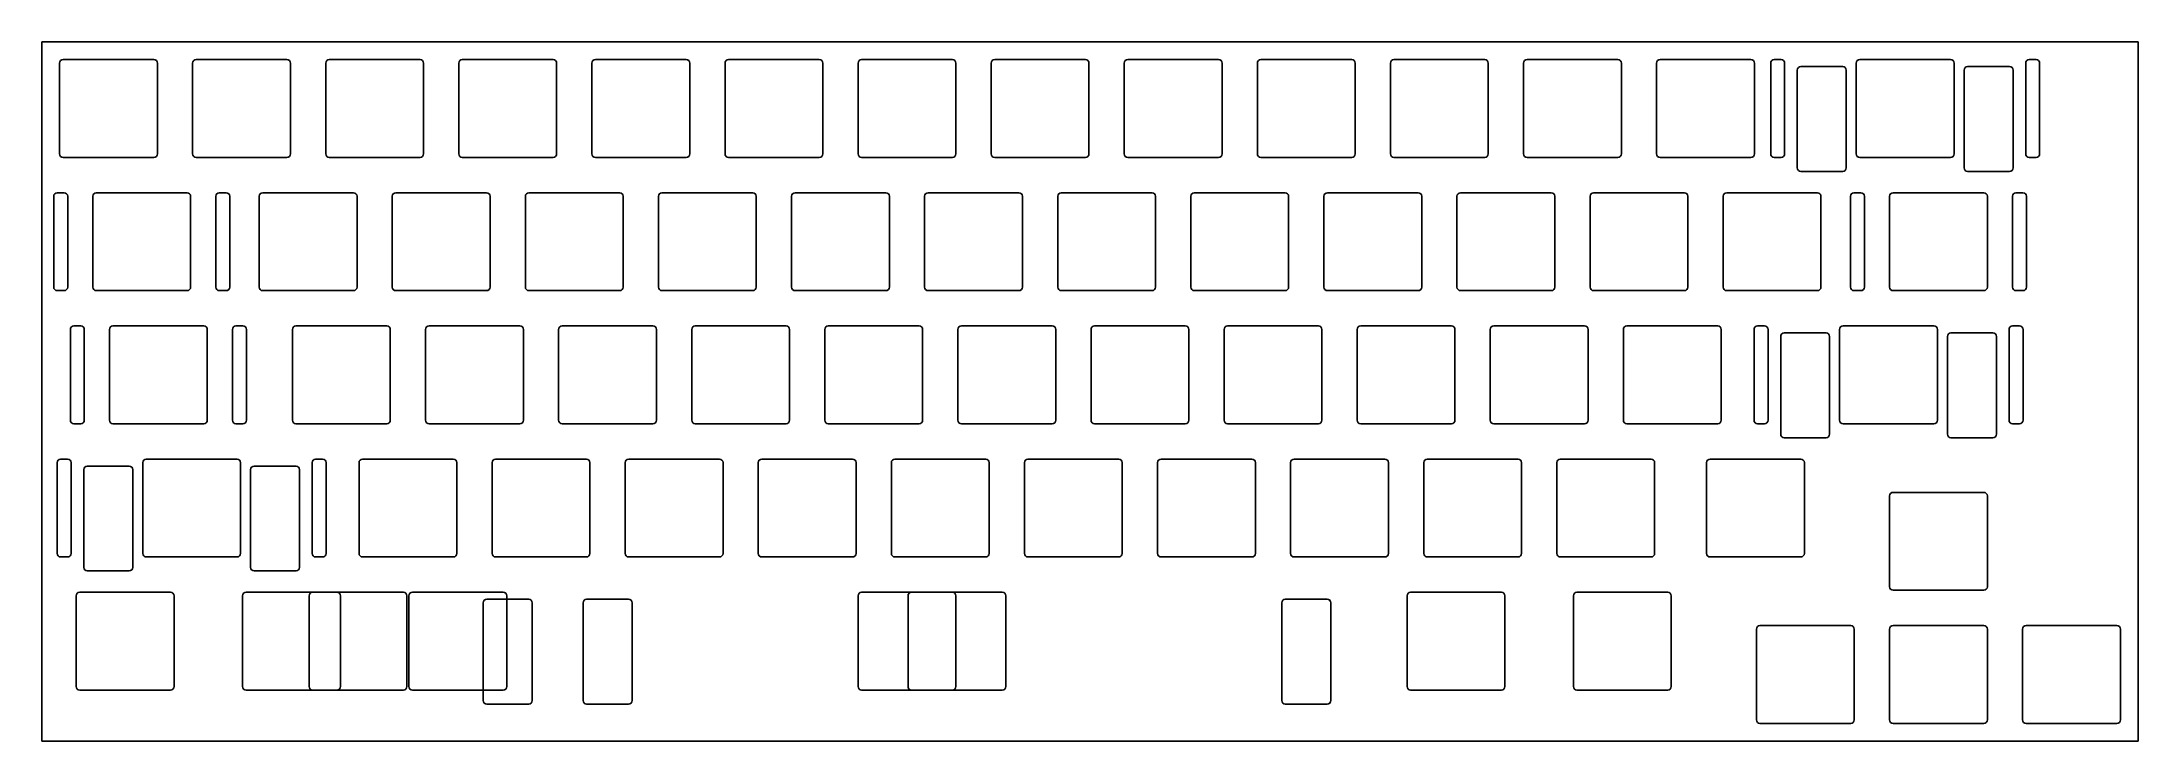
# Model space of a CAD drawing. Header units: millimetres. Extents: x 0 to 300, y -100 to 0.
import ezdxf

# ---------------------------------------------------------------- set-up
doc = ezdxf.new("R2010")
doc.units = ezdxf.units.MM

msp = doc.modelspace()

# ---------------------------------------------------------------- linework, layer by layer
for p, q in [((0, 0), (300.0375, 0)), ((0, 0), (0, -100.0125)), ((300.0375, 0), (300.0375, -100.0125)), ((3.025, -2.525), (16.025, -2.525)), ((22.075, -2.525), (35.075, -2.525)), ((41.125, -2.525), (54.125, -2.525)), ((60.175, -2.525), (73.175, -2.525)), ((79.225, -2.525), (92.225, -2.525)), ((98.275, -2.525), (111.275, -2.525)), ((117.325, -2.525), (130.325, -2.525)), ((136.375, -2.525), (149.375, -2.525)), ((155.425, -2.525), (168.425, -2.525)), ((174.475, -2.525), (187.475, -2.525)), ((193.525, -2.525), (206.525, -2.525)), ((212.575, -2.525), (225.575, -2.525)), ((231.625, -2.525), (244.625, -2.525)), ((231.625, -2.525), (244.625, -2.525)), ((247.95, -2.525), (248.95, -2.525)), ((260.2, -2.525), (273.2, -2.525)), ((284.45, -2.525), (285.45, -2.525)), ((2.525, -3.025), (2.525, -16.025)), ((16.525, -3.025), (16.525, -16.025)), ((21.575, -3.025), (21.575, -16.025)), ((35.575, -3.025), (35.575, -16.025)), ((40.625, -3.025), (40.625, -16.025)), ((54.625, -3.025), (54.625, -16.025)), ((59.675, -3.025), (59.675, -16.025)), ((73.675, -3.025), (73.675, -16.025)), ((78.725, -3.025), (78.725, -16.025)), ((92.725, -3.025), (92.725, -16.025)), ((97.775, -3.025), (97.775, -16.025)), ((111.775, -3.025), (111.775, -16.025)), ((116.825, -3.025), (116.825, -16.025)), ((130.825, -3.025), (130.825, -16.025)), ((135.875, -3.025), (135.875, -16.025)), ((149.875, -3.025), (149.875, -16.025)), ((154.925, -3.025), (154.925, -16.025)), ((168.925, -3.025), (168.925, -16.025)), ((173.975, -3.025), (173.975, -16.025)), ((187.975, -3.025), (187.975, -16.025)), ((193.025, -3.025), (193.025, -16.025)), ((207.025, -3.025), (207.025, -16.025)), ((212.075, -3.025), (212.075, -16.025)), ((226.075, -3.025), (226.075, -16.025)), ((231.125, -3.025), (231.125, -16.025)), ((231.125, -3.025), (231.125, -16.025)), ((245.125, -3.025), (245.125, -16.025)), ((245.125, -3.025), (245.125, -16.025)), ((247.45, -3.025), (247.45, -16.025)), ((249.45, -3.025), (249.45, -16.025)), ((251.262, -4.025), (251.262, -18.025)), ((251.762, -3.525), (257.762, -3.525)), ((258.262, -4.025), (258.262, -18.025)), ((259.7, -3.025), (259.7, -16.025)), ((273.7, -3.025), (273.7, -16.025)), ((275.138, -4.025), (275.138, -18.025)), ((275.638, -3.525), (281.638, -3.525)), ((282.138, -4.025), (282.138, -18.025)), ((283.95, -3.025), (283.95, -16.025)), ((285.95, -3.025), (285.95, -16.025)), ((3.025, -16.525), (16.025, -16.525)), ((22.075, -16.525), (35.075, -16.525)), ((41.125, -16.525), (54.125, -16.525)), ((60.175, -16.525), (73.175, -16.525)), ((79.225, -16.525), (92.225, -16.525)), ((98.275, -16.525), (111.275, -16.525)), ((117.325, -16.525), (130.325, -16.525)), ((136.375, -16.525), (149.375, -16.525)), ((155.425, -16.525), (168.425, -16.525)), ((174.475, -16.525), (187.475, -16.525)), ((193.525, -16.525), (206.525, -16.525)), ((212.575, -16.525), (225.575, -16.525)), ((231.625, -16.525), (244.625, -16.525)), ((231.625, -16.525), (244.625, -16.525)), ((247.95, -16.525), (248.95, -16.525)), ((260.2, -16.525), (273.2, -16.525)), ((284.45, -16.525), (285.45, -16.525)), ((251.762, -18.525), (257.762, -18.525)), ((275.638, -18.525), (281.638, -18.525)), ((1.6875, -22.075), (1.6875, -35.075)), ((2.1875, -21.575), (3.1875, -21.575)), ((3.6875, -22.075), (3.6875, -35.075)), ((7.2875, -22.075), (7.2875, -35.075)), ((7.7875, -21.575), (20.7875, -21.575)), ((21.2875, -22.075), (21.2875, -35.075)), ((24.8875, -22.075), (24.8875, -35.075)), ((25.3875, -21.575), (26.3875, -21.575)), ((26.8875, -22.075), (26.8875, -35.075)), ((31.1, -22.075), (31.1, -35.075)), ((31.6, -21.575), (44.6, -21.575)), ((45.1, -22.075), (45.1, -35.075)), ((50.15, -22.075), (50.15, -35.075)), ((50.65, -21.575), (63.65, -21.575)), ((64.15, -22.075), (64.15, -35.075)), ((69.2, -22.075), (69.2, -35.075)), ((69.7, -21.575), (82.7, -21.575)), ((83.2, -22.075), (83.2, -35.075)), ((88.25, -22.075), (88.25, -35.075)), ((88.75, -21.575), (101.75, -21.575)), ((102.25, -22.075), (102.25, -35.075)), ((107.3, -22.075), (107.3, -35.075)), ((107.8, -21.575), (120.8, -21.575)), ((121.3, -22.075), (121.3, -35.075)), ((126.35, -22.075), (126.35, -35.075)), ((126.85, -21.575), (139.85, -21.575)), ((140.35, -22.075), (140.35, -35.075)), ((145.4, -22.075), (145.4, -35.075)), ((145.9, -21.575), (158.9, -21.575)), ((159.4, -22.075), (159.4, -35.075)), ((164.45, -22.075), (164.45, -35.075)), ((164.95, -21.575), (177.95, -21.575)), ((178.45, -22.075), (178.45, -35.075)), ((183.5, -22.075), (183.5, -35.075)), ((184, -21.575), (197, -21.575)), ((197.5, -22.075), (197.5, -35.075)), ((202.55, -22.075), (202.55, -35.075)), ((203.05, -21.575), (216.05, -21.575)), ((216.55, -22.075), (216.55, -35.075)), ((221.6, -22.075), (221.6, -35.075)), ((222.1, -21.575), (235.1, -21.575)), ((235.6, -22.075), (235.6, -35.075)), ((240.65, -22.075), (240.65, -35.075)), ((241.15, -21.575), (254.15, -21.575)), ((254.65, -22.075), (254.65, -35.075)), ((258.8625, -22.075), (258.8625, -35.075)), ((259.3625, -21.575), (260.3625, -21.575)), ((260.8625, -22.075), (260.8625, -35.075)), ((264.4625, -22.075), (264.4625, -35.075)), ((264.9625, -21.575), (277.9625, -21.575)), ((278.4625, -22.075), (278.4625, -35.075)), ((282.0625, -22.075), (282.0625, -35.075)), ((282.5625, -21.575), (283.5625, -21.575)), ((284.0625, -22.075), (284.0625, -35.075)), ((2.1875, -35.575), (3.1875, -35.575)), ((7.7875, -35.575), (20.7875, -35.575)), ((25.3875, -35.575), (26.3875, -35.575)), ((31.6, -35.575), (44.6, -35.575)), ((50.65, -35.575), (63.65, -35.575)), ((69.7, -35.575), (82.7, -35.575)), ((88.75, -35.575), (101.75, -35.575)), ((107.8, -35.575), (120.8, -35.575)), ((126.85, -35.575), (139.85, -35.575)), ((145.9, -35.575), (158.9, -35.575)), ((164.95, -35.575), (177.95, -35.575)), ((184, -35.575), (197, -35.575)), ((203.05, -35.575), (216.05, -35.575)), ((222.1, -35.575), (235.1, -35.575)), ((241.15, -35.575), (254.15, -35.575)), ((259.3625, -35.575), (260.3625, -35.575)), ((264.9625, -35.575), (277.9625, -35.575)), ((282.5625, -35.575), (283.5625, -35.575)), ((4.06875, -41.125), (4.06875, -54.125)), ((4.56875, -40.625), (5.56875, -40.625)), ((6.06875, -41.125), (6.06875, -54.125)), ((9.66875, -41.125), (9.66875, -54.125)), ((10.16875, -40.625), (23.16875, -40.625)), ((23.66875, -41.125), (23.66875, -54.125)), ((27.26875, -41.125), (27.26875, -54.125)), ((27.76875, -40.625), (28.76875, -40.625)), ((29.26875, -41.125), (29.26875, -54.125)), ((35.8625, -41.125), (35.8625, -54.125)), ((36.3625, -40.625), (49.3625, -40.625)), ((49.8625, -41.125), (49.8625, -54.125)), ((54.9125, -41.125), (54.9125, -54.125)), ((55.4125, -40.625), (68.4125, -40.625)), ((68.9125, -41.125), (68.9125, -54.125)), ((73.9625, -41.125), (73.9625, -54.125)), ((74.4625, -40.625), (87.4625, -40.625)), ((87.9625, -41.125), (87.9625, -54.125)), ((93.0125, -41.125), (93.0125, -54.125)), ((93.5125, -40.625), (106.5125, -40.625)), ((107.0125, -41.125), (107.0125, -54.125)), ((112.0625, -41.125), (112.0625, -54.125)), ((112.5625, -40.625), (125.5625, -40.625)), ((126.0625, -41.125), (126.0625, -54.125)), ((131.1125, -41.125), (131.1125, -54.125)), ((131.6125, -40.625), (144.6125, -40.625)), ((145.1125, -41.125), (145.1125, -54.125)), ((150.1625, -41.125), (150.1625, -54.125)), ((150.6625, -40.625), (163.6625, -40.625)), ((164.1625, -41.125), (164.1625, -54.125)), ((169.2125, -41.125), (169.2125, -54.125)), ((169.7125, -40.625), (182.7125, -40.625)), ((183.2125, -41.125), (183.2125, -54.125)), ((188.2625, -41.125), (188.2625, -54.125)), ((188.7625, -40.625), (201.7625, -40.625)), ((202.2625, -41.125), (202.2625, -54.125)), ((207.3125, -41.125), (207.3125, -54.125)), ((207.8125, -40.625), (220.8125, -40.625)), ((221.3125, -41.125), (221.3125, -54.125)), ((226.3625, -41.125), (226.3625, -54.125)), ((226.8625, -40.625), (239.8625, -40.625)), ((240.3625, -41.125), (240.3625, -54.125)), ((245.06875, -41.125), (245.06875, -54.125)), ((245.56875, -40.625), (246.56875, -40.625)), ((247.06875, -41.125), (247.06875, -54.125)), ((249.38075, -41.625), (255.38075, -41.625)), ((257.31875, -41.125), (257.31875, -54.125)), ((257.81875, -40.625), (270.81875, -40.625)), ((271.31875, -41.125), (271.31875, -54.125)), ((273.25675, -41.625), (279.25675, -41.625)), ((281.56875, -41.125), (281.56875, -54.125)), ((282.06875, -40.625), (283.06875, -40.625)), ((283.56875, -41.125), (283.56875, -54.125)), ((248.88075, -42.125), (248.88075, -56.125)), ((255.88075, -42.125), (255.88075, -56.125)), ((272.75675, -42.125), (272.75675, -56.125)), ((279.75675, -42.125), (279.75675, -56.125)), ((4.56875, -54.625), (5.56875, -54.625)), ((10.16875, -54.625), (23.16875, -54.625)), ((27.76875, -54.625), (28.76875, -54.625)), ((36.3625, -54.625), (49.3625, -54.625)), ((55.4125, -54.625), (68.4125, -54.625)), ((74.4625, -54.625), (87.4625, -54.625)), ((93.5125, -54.625), (106.5125, -54.625)), ((112.5625, -54.625), (125.5625, -54.625)), ((131.6125, -54.625), (144.6125, -54.625)), ((150.6625, -54.625), (163.6625, -54.625)), ((169.7125, -54.625), (182.7125, -54.625)), ((188.7625, -54.625), (201.7625, -54.625)), ((207.8125, -54.625), (220.8125, -54.625)), ((226.8625, -54.625), (239.8625, -54.625)), ((245.56875, -54.625), (246.56875, -54.625)), ((249.38075, -56.625), (255.38075, -56.625)), ((257.81875, -54.625), (270.81875, -54.625)), ((273.25675, -56.625), (279.25675, -56.625)), ((282.06875, -54.625), (283.06875, -54.625)), ((2.68125, -59.675), (3.68125, -59.675)), ((14.93125, -59.675), (27.93125, -59.675)), ((39.18125, -59.675), (40.18125, -59.675)), ((45.8875, -59.675), (58.8875, -59.675)), ((64.9375, -59.675), (77.9375, -59.675)), ((83.9875, -59.675), (96.9875, -59.675)), ((103.0375, -59.675), (116.0375, -59.675)), ((122.0875, -59.675), (135.0875, -59.675)), ((141.1375, -59.675), (154.1375, -59.675)), ((160.1875, -59.675), (173.1875, -59.675)), ((179.2375, -59.675), (192.2375, -59.675)), ((198.2875, -59.675), (211.2875, -59.675)), ((217.3375, -59.675), (230.3375, -59.675)), ((238.76875, -59.675), (251.76875, -59.675)), ((2.18125, -60.175), (2.18125, -73.175)), ((4.18125, -60.175), (4.18125, -73.175)), ((5.99325, -61.175), (5.99325, -75.175)), ((6.49325, -60.675), (12.49325, -60.675)), ((12.99325, -61.175), (12.99325, -75.175)), ((14.43125, -60.175), (14.43125, -73.175)), ((28.43125, -60.175), (28.43125, -73.175)), ((29.86925, -61.175), (29.86925, -75.175)), ((30.36925, -60.675), (36.36925, -60.675)), ((36.86925, -61.175), (36.86925, -75.175)), ((38.68125, -60.175), (38.68125, -73.175)), ((40.68125, -60.175), (40.68125, -73.175)), ((45.3875, -60.175), (45.3875, -73.175)), ((59.3875, -60.175), (59.3875, -73.175)), ((64.4375, -60.175), (64.4375, -73.175)), ((78.4375, -60.175), (78.4375, -73.175)), ((83.4875, -60.175), (83.4875, -73.175)), ((97.4875, -60.175), (97.4875, -73.175)), ((102.5375, -60.175), (102.5375, -73.175)), ((116.5375, -60.175), (116.5375, -73.175)), ((121.5875, -60.175), (121.5875, -73.175)), ((135.5875, -60.175), (135.5875, -73.175)), ((140.6375, -60.175), (140.6375, -73.175)), ((154.6375, -60.175), (154.6375, -73.175)), ((159.6875, -60.175), (159.6875, -73.175)), ((173.6875, -60.175), (173.6875, -73.175)), ((178.7375, -60.175), (178.7375, -73.175)), ((192.7375, -60.175), (192.7375, -73.175)), ((197.7875, -60.175), (197.7875, -73.175)), ((211.7875, -60.175), (211.7875, -73.175)), ((216.8375, -60.175), (216.8375, -73.175)), ((230.8375, -60.175), (230.8375, -73.175)), ((238.26875, -60.175), (238.26875, -73.175)), ((252.26875, -60.175), (252.26875, -73.175)), ((264.4625, -64.9375), (264.4625, -77.9375)), ((264.9625, -64.4375), (277.9625, -64.4375)), ((278.4625, -64.9375), (278.4625, -77.9375)), ((2.68125, -73.675), (3.68125, -73.675)), ((14.93125, -73.675), (27.93125, -73.675)), ((39.18125, -73.675), (40.18125, -73.675)), ((45.8875, -73.675), (58.8875, -73.675)), ((64.9375, -73.675), (77.9375, -73.675)), ((83.9875, -73.675), (96.9875, -73.675)), ((103.0375, -73.675), (116.0375, -73.675)), ((122.0875, -73.675), (135.0875, -73.675)), ((141.1375, -73.675), (154.1375, -73.675)), ((160.1875, -73.675), (173.1875, -73.675)), ((179.2375, -73.675), (192.2375, -73.675)), ((198.2875, -73.675), (211.2875, -73.675)), ((217.3375, -73.675), (230.3375, -73.675)), ((238.76875, -73.675), (251.76875, -73.675)), ((6.49325, -75.675), (12.49325, -75.675)), ((30.36925, -75.675), (36.36925, -75.675)), ((4.90625, -79.225), (4.90625, -92.225)), ((5.40625, -78.725), (18.40625, -78.725)), ((18.90625, -79.225), (18.90625, -92.225)), ((28.71875, -79.225), (28.71875, -92.225)), ((29.21875, -78.725), (42.21875, -78.725)), ((38.24375, -79.225), (38.24375, -92.225)), ((38.74375, -78.725), (51.74375, -78.725)), ((42.71875, -79.225), (42.71875, -92.225)), ((52.24375, -79.225), (52.24375, -92.225)), ((52.53125, -79.225), (52.53125, -92.225)), ((53.03125, -78.725), (66.03125, -78.725)), ((63.175, -80.225), (63.175, -94.225)), ((63.675, -79.725), (69.675, -79.725)), ((66.53125, -79.225), (66.53125, -92.225)), ((70.175, -80.225), (70.175, -94.225)), ((77.46875, -80.225), (77.46875, -94.225)), ((77.96875, -79.725), (83.96875, -79.725)), ((84.46875, -80.225), (84.46875, -94.225)), ((116.825, -79.225), (116.825, -92.225)), ((117.325, -78.725), (130.325, -78.725)), ((123.96875, -79.225), (123.96875, -92.225)), ((124.46875, -78.725), (137.46875, -78.725)), ((130.825, -79.225), (130.825, -92.225)), ((137.96875, -79.225), (137.96875, -92.225)), ((177.46875, -80.225), (177.46875, -94.225)), ((177.475, -80.225), (177.475, -94.225)), ((177.96875, -79.725), (183.96875, -79.725)), ((177.975, -79.725), (183.975, -79.725)), ((184.46875, -80.225), (184.46875, -94.225)), ((184.475, -80.225), (184.475, -94.225)), ((195.40625, -79.225), (195.40625, -92.225)), ((195.90625, -78.725), (208.90625, -78.725)), ((209.40625, -79.225), (209.40625, -92.225)), ((219.21875, -79.225), (219.21875, -92.225)), ((219.71875, -78.725), (232.71875, -78.725)), ((233.21875, -79.225), (233.21875, -92.225)), ((264.9625, -78.4375), (277.9625, -78.4375)), ((245.4125, -83.9875), (245.4125, -96.9875)), ((245.9125, -83.4875), (258.9125, -83.4875)), ((259.4125, -83.9875), (259.4125, -96.9875)), ((264.4625, -83.9875), (264.4625, -96.9875)), ((264.9625, -83.4875), (277.9625, -83.4875)), ((278.4625, -83.9875), (278.4625, -96.9875)), ((283.5125, -83.9875), (283.5125, -96.9875)), ((284.0125, -83.4875), (297.0125, -83.4875)), ((297.5125, -83.9875), (297.5125, -96.9875)), ((5.40625, -92.725), (18.40625, -92.725)), ((29.21875, -92.725), (42.21875, -92.725)), ((38.74375, -92.725), (51.74375, -92.725)), ((53.03125, -92.725), (66.03125, -92.725)), ((117.325, -92.725), (130.325, -92.725)), ((124.46875, -92.725), (137.46875, -92.725)), ((195.90625, -92.725), (208.90625, -92.725)), ((219.71875, -92.725), (232.71875, -92.725)), ((63.675, -94.725), (69.675, -94.725)), ((77.96875, -94.725), (83.96875, -94.725)), ((177.96875, -94.725), (183.96875, -94.725)), ((177.975, -94.725), (183.975, -94.725)), ((245.9125, -97.4875), (258.9125, -97.4875)), ((264.9625, -97.4875), (277.9625, -97.4875)), ((284.0125, -97.4875), (297.0125, -97.4875)), ((0, -100.0125), (300.0375, -100.0125))]:
    msp.add_line(p, q)
for centre, start, end in [((3.025, -3.025), 90, 180), ((16.025, -3.025), 0, 90), ((22.075, -3.025), 90, 180), ((35.075, -3.025), 0, 90), ((41.125, -3.025), 90, 180), ((54.125, -3.025), 0, 90), ((60.175, -3.025), 90, 180), ((73.175, -3.025), 0, 90), ((79.225, -3.025), 90, 180), ((92.225, -3.025), 0, 90), ((98.275, -3.025), 90, 180), ((111.275, -3.025), 0, 90), ((117.325, -3.025), 90, 180), ((130.325, -3.025), 0, 90), ((136.375, -3.025), 90, 180), ((149.375, -3.025), 0, 90), ((155.425, -3.025), 90, 180), ((168.425, -3.025), 0, 90), ((174.475, -3.025), 90, 180), ((187.475, -3.025), 0, 90), ((193.525, -3.025), 90, 180), ((206.525, -3.025), 0, 90), ((212.575, -3.025), 90, 180), ((225.575, -3.025), 0, 90), ((231.625, -3.025), 90, 180), ((231.625, -3.025), 90, 180), ((244.625, -3.025), 0, 90), ((244.625, -3.025), 0, 90), ((247.95, -3.025), 90, 180), ((248.95, -3.025), 0, 90), ((260.2, -3.025), 90, 180), ((273.2, -3.025), 0, 90), ((284.45, -3.025), 90, 180), ((285.45, -3.025), 0, 90), ((251.762, -4.025), 90, 180), ((257.762, -4.025), 0, 90), ((275.638, -4.025), 90, 180), ((281.638, -4.025), 0, 90), ((3.025, -16.025), 180, 270), ((16.025, -16.025), 270, 360), ((22.075, -16.025), 180, 270), ((35.075, -16.025), 270, 360), ((41.125, -16.025), 180, 270), ((54.125, -16.025), 270, 360), ((60.175, -16.025), 180, 270), ((73.175, -16.025), 270, 360), ((79.225, -16.025), 180, 270), ((92.225, -16.025), 270, 360), ((98.275, -16.025), 180, 270), ((111.275, -16.025), 270, 360), ((117.325, -16.025), 180, 270), ((130.325, -16.025), 270, 360), ((136.375, -16.025), 180, 270), ((149.375, -16.025), 270, 360), ((155.425, -16.025), 180, 270), ((168.425, -16.025), 270, 360), ((174.475, -16.025), 180, 270), ((187.475, -16.025), 270, 360), ((193.525, -16.025), 180, 270), ((206.525, -16.025), 270, 360), ((212.575, -16.025), 180, 270), ((225.575, -16.025), 270, 360), ((231.625, -16.025), 180, 270), ((231.625, -16.025), 180, 270), ((244.625, -16.025), 270, 360), ((244.625, -16.025), 270, 360), ((247.95, -16.025), 180, 270), ((248.95, -16.025), 270, 360), ((260.2, -16.025), 180, 270), ((273.2, -16.025), 270, 360), ((284.45, -16.025), 180, 270), ((285.45, -16.025), 270, 360), ((251.762, -18.025), 180, 270), ((257.762, -18.025), 270, 360), ((275.638, -18.025), 180, 270), ((281.638, -18.025), 270, 360), ((2.1875, -22.075), 90, 180), ((3.1875, -22.075), 0, 90), ((7.7875, -22.075), 90, 180), ((20.7875, -22.075), 0, 90), ((25.3875, -22.075), 90, 180), ((26.3875, -22.075), 0, 90), ((31.6, -22.075), 90, 180), ((44.6, -22.075), 0, 90), ((50.65, -22.075), 90, 180), ((63.65, -22.075), 0, 90), ((69.7, -22.075), 90, 180), ((82.7, -22.075), 0, 90), ((88.75, -22.075), 90, 180), ((101.75, -22.075), 0, 90), ((107.8, -22.075), 90, 180), ((120.8, -22.075), 0, 90), ((126.85, -22.075), 90, 180), ((139.85, -22.075), 0, 90), ((145.9, -22.075), 90, 180), ((158.9, -22.075), 0, 90), ((164.95, -22.075), 90, 180), ((177.95, -22.075), 0, 90), ((184, -22.075), 90, 180), ((197, -22.075), 0, 90), ((203.05, -22.075), 90, 180), ((216.05, -22.075), 0, 90), ((222.1, -22.075), 90, 180), ((235.1, -22.075), 0, 90), ((241.15, -22.075), 90, 180), ((254.15, -22.075), 0, 90), ((259.3625, -22.075), 90, 180), ((260.3625, -22.075), 0, 90), ((264.9625, -22.075), 90, 180), ((277.9625, -22.075), 0, 90), ((282.5625, -22.075), 90, 180), ((283.5625, -22.075), 0, 90), ((2.1875, -35.075), 180, 270), ((3.1875, -35.075), 270, 360), ((7.7875, -35.075), 180, 270), ((20.7875, -35.075), 270, 360), ((25.3875, -35.075), 180, 270), ((26.3875, -35.075), 270, 360), ((31.6, -35.075), 180, 270), ((44.6, -35.075), 270, 360), ((50.65, -35.075), 180, 270), ((63.65, -35.075), 270, 360), ((69.7, -35.075), 180, 270), ((82.7, -35.075), 270, 360), ((88.75, -35.075), 180, 270), ((101.75, -35.075), 270, 360), ((107.8, -35.075), 180, 270), ((120.8, -35.075), 270, 360), ((126.85, -35.075), 180, 270), ((139.85, -35.075), 270, 360), ((145.9, -35.075), 180, 270), ((158.9, -35.075), 270, 360), ((164.95, -35.075), 180, 270), ((177.95, -35.075), 270, 360), ((184, -35.075), 180, 270), ((197, -35.075), 270, 360), ((203.05, -35.075), 180, 270), ((216.05, -35.075), 270, 360), ((222.1, -35.075), 180, 270), ((235.1, -35.075), 270, 360), ((241.15, -35.075), 180, 270), ((254.15, -35.075), 270, 360), ((259.3625, -35.075), 180, 270), ((260.3625, -35.075), 270, 360), ((264.9625, -35.075), 180, 270), ((277.9625, -35.075), 270, 360), ((282.5625, -35.075), 180, 270), ((283.5625, -35.075), 270, 360), ((4.56875, -41.125), 90, 180), ((5.56875, -41.125), 0, 90), ((10.16875, -41.125), 90, 180), ((23.16875, -41.125), 0, 90), ((27.76875, -41.125), 90, 180), ((28.76875, -41.125), 0, 90), ((36.3625, -41.125), 90, 180), ((49.3625, -41.125), 0, 90), ((55.4125, -41.125), 90, 180), ((68.4125, -41.125), 0, 90), ((74.4625, -41.125), 90, 180), ((87.4625, -41.125), 0, 90), ((93.5125, -41.125), 90, 180), ((106.5125, -41.125), 0, 90), ((112.5625, -41.125), 90, 180), ((125.5625, -41.125), 0, 90), ((131.6125, -41.125), 90, 180), ((144.6125, -41.125), 0, 90), ((150.6625, -41.125), 90, 180), ((163.6625, -41.125), 0, 90), ((169.7125, -41.125), 90, 180), ((182.7125, -41.125), 0, 90), ((188.7625, -41.125), 90, 180), ((201.7625, -41.125), 0, 90), ((207.8125, -41.125), 90, 180), ((220.8125, -41.125), 0, 90), ((226.8625, -41.125), 90, 180), ((239.8625, -41.125), 0, 90), ((245.56875, -41.125), 90, 180), ((246.56875, -41.125), 0, 90), ((249.38075, -42.125), 90, 180), ((255.38075, -42.125), 0, 90), ((257.81875, -41.125), 90, 180), ((270.81875, -41.125), 0, 90), ((273.25675, -42.125), 90, 180), ((279.25675, -42.125), 0, 90), ((282.06875, -41.125), 90, 180), ((283.06875, -41.125), 0, 90), ((4.56875, -54.125), 180, 270), ((5.56875, -54.125), 270, 360), ((10.16875, -54.125), 180, 270), ((23.16875, -54.125), 270, 360), ((27.76875, -54.125), 180, 270), ((28.76875, -54.125), 270, 360), ((36.3625, -54.125), 180, 270), ((49.3625, -54.125), 270, 360), ((55.4125, -54.125), 180, 270), ((68.4125, -54.125), 270, 360), ((74.4625, -54.125), 180, 270), ((87.4625, -54.125), 270, 360), ((93.5125, -54.125), 180, 270), ((106.5125, -54.125), 270, 360), ((112.5625, -54.125), 180, 270), ((125.5625, -54.125), 270, 360), ((131.6125, -54.125), 180, 270), ((144.6125, -54.125), 270, 360), ((150.6625, -54.125), 180, 270), ((163.6625, -54.125), 270, 360), ((169.7125, -54.125), 180, 270), ((182.7125, -54.125), 270, 360), ((188.7625, -54.125), 180, 270), ((201.7625, -54.125), 270, 360), ((207.8125, -54.125), 180, 270), ((220.8125, -54.125), 270, 360), ((226.8625, -54.125), 180, 270), ((239.8625, -54.125), 270, 360), ((245.56875, -54.125), 180, 270), ((246.56875, -54.125), 270, 360), ((249.38075, -56.125), 180, 270), ((255.38075, -56.125), 270, 360), ((257.81875, -54.125), 180, 270), ((270.81875, -54.125), 270, 360), ((273.25675, -56.125), 180, 270), ((279.25675, -56.125), 270, 360), ((282.06875, -54.125), 180, 270), ((283.06875, -54.125), 270, 360), ((2.68125, -60.175), 90, 180), ((3.68125, -60.175), 0, 90), ((14.93125, -60.175), 90, 180), ((27.93125, -60.175), 0, 90), ((39.18125, -60.175), 90, 180), ((40.18125, -60.175), 0, 90), ((45.8875, -60.175), 90, 180), ((58.8875, -60.175), 0, 90), ((64.9375, -60.175), 90, 180), ((77.9375, -60.175), 0, 90), ((83.9875, -60.175), 90, 180), ((96.9875, -60.175), 0, 90), ((103.0375, -60.175), 90, 180), ((116.0375, -60.175), 0, 90), ((122.0875, -60.175), 90, 180), ((135.0875, -60.175), 0, 90), ((141.1375, -60.175), 90, 180), ((154.1375, -60.175), 0, 90), ((160.1875, -60.175), 90, 180), ((173.1875, -60.175), 0, 90), ((179.2375, -60.175), 90, 180), ((192.2375, -60.175), 0, 90), ((198.2875, -60.175), 90, 180), ((211.2875, -60.175), 0, 90), ((217.3375, -60.175), 90, 180), ((230.3375, -60.175), 0, 90), ((238.76875, -60.175), 90, 180), ((251.76875, -60.175), 0, 90), ((6.49325, -61.175), 90, 180), ((12.49325, -61.175), 0, 90), ((30.36925, -61.175), 90, 180), ((36.36925, -61.175), 0, 90), ((264.9625, -64.9375), 90, 180), ((277.9625, -64.9375), 0, 90), ((2.68125, -73.175), 180, 270), ((3.68125, -73.175), 270, 360), ((14.93125, -73.175), 180, 270), ((27.93125, -73.175), 270, 360), ((39.18125, -73.175), 180, 270), ((40.18125, -73.175), 270, 360), ((45.8875, -73.175), 180, 270), ((58.8875, -73.175), 270, 360), ((64.9375, -73.175), 180, 270), ((77.9375, -73.175), 270, 360), ((83.9875, -73.175), 180, 270), ((96.9875, -73.175), 270, 360), ((103.0375, -73.175), 180, 270), ((116.0375, -73.175), 270, 360), ((122.0875, -73.175), 180, 270), ((135.0875, -73.175), 270, 360), ((141.1375, -73.175), 180, 270), ((154.1375, -73.175), 270, 360), ((160.1875, -73.175), 180, 270), ((173.1875, -73.175), 270, 360), ((179.2375, -73.175), 180, 270), ((192.2375, -73.175), 270, 360), ((198.2875, -73.175), 180, 270), ((211.2875, -73.175), 270, 360), ((217.3375, -73.175), 180, 270), ((230.3375, -73.175), 270, 360), ((238.76875, -73.175), 180, 270), ((251.76875, -73.175), 270, 360), ((6.49325, -75.175), 180, 270), ((12.49325, -75.175), 270, 360), ((30.36925, -75.175), 180, 270), ((36.36925, -75.175), 270, 360), ((264.9625, -77.9375), 180, 270), ((277.9625, -77.9375), 270, 360), ((5.40625, -79.225), 90, 180), ((18.40625, -79.225), 0, 90), ((29.21875, -79.225), 90, 180), ((38.74375, -79.225), 90, 180), ((42.21875, -79.225), 0, 90), ((51.74375, -79.225), 0, 90), ((53.03125, -79.225), 90, 180), ((63.675, -80.225), 90, 180), ((66.03125, -79.225), 0, 90), ((69.675, -80.225), 0, 90), ((77.96875, -80.225), 90, 180), ((83.96875, -80.225), 0, 90), ((117.325, -79.225), 90, 180), ((124.46875, -79.225), 90, 180), ((130.325, -79.225), 0, 90), ((137.46875, -79.225), 0, 90), ((177.96875, -80.225), 90, 180), ((177.975, -80.225), 90, 180), ((183.96875, -80.225), 0, 90), ((183.975, -80.225), 0, 90), ((195.90625, -79.225), 90, 180), ((208.90625, -79.225), 0, 90), ((219.71875, -79.225), 90, 180), ((232.71875, -79.225), 0, 90), ((245.9125, -83.9875), 90, 180), ((258.9125, -83.9875), 0, 90), ((264.9625, -83.9875), 90, 180), ((277.9625, -83.9875), 0, 90), ((284.0125, -83.9875), 90, 180), ((297.0125, -83.9875), 0, 90), ((5.40625, -92.225), 180, 270), ((18.40625, -92.225), 270, 360), ((29.21875, -92.225), 180, 270), ((38.74375, -92.225), 180, 270), ((42.21875, -92.225), 270, 360), ((51.74375, -92.225), 270, 360), ((53.03125, -92.225), 180, 270), ((66.03125, -92.225), 270, 360), ((117.325, -92.225), 180, 270), ((124.46875, -92.225), 180, 270), ((130.325, -92.225), 270, 360), ((137.46875, -92.225), 270, 360), ((195.90625, -92.225), 180, 270), ((208.90625, -92.225), 270, 360), ((219.71875, -92.225), 180, 270), ((232.71875, -92.225), 270, 360), ((63.675, -94.225), 180, 270), ((69.675, -94.225), 270, 360), ((77.96875, -94.225), 180, 270), ((83.96875, -94.225), 270, 360), ((177.96875, -94.225), 180, 270), ((177.975, -94.225), 180, 270), ((183.96875, -94.225), 270, 360), ((183.975, -94.225), 270, 360), ((245.9125, -96.9875), 180, 270), ((258.9125, -96.9875), 270, 360), ((264.9625, -96.9875), 180, 270), ((277.9625, -96.9875), 270, 360), ((284.0125, -96.9875), 180, 270), ((297.0125, -96.9875), 270, 360)]:
    msp.add_arc(centre, 0.5, start, end)

doc.saveas('drawing.dxf')
